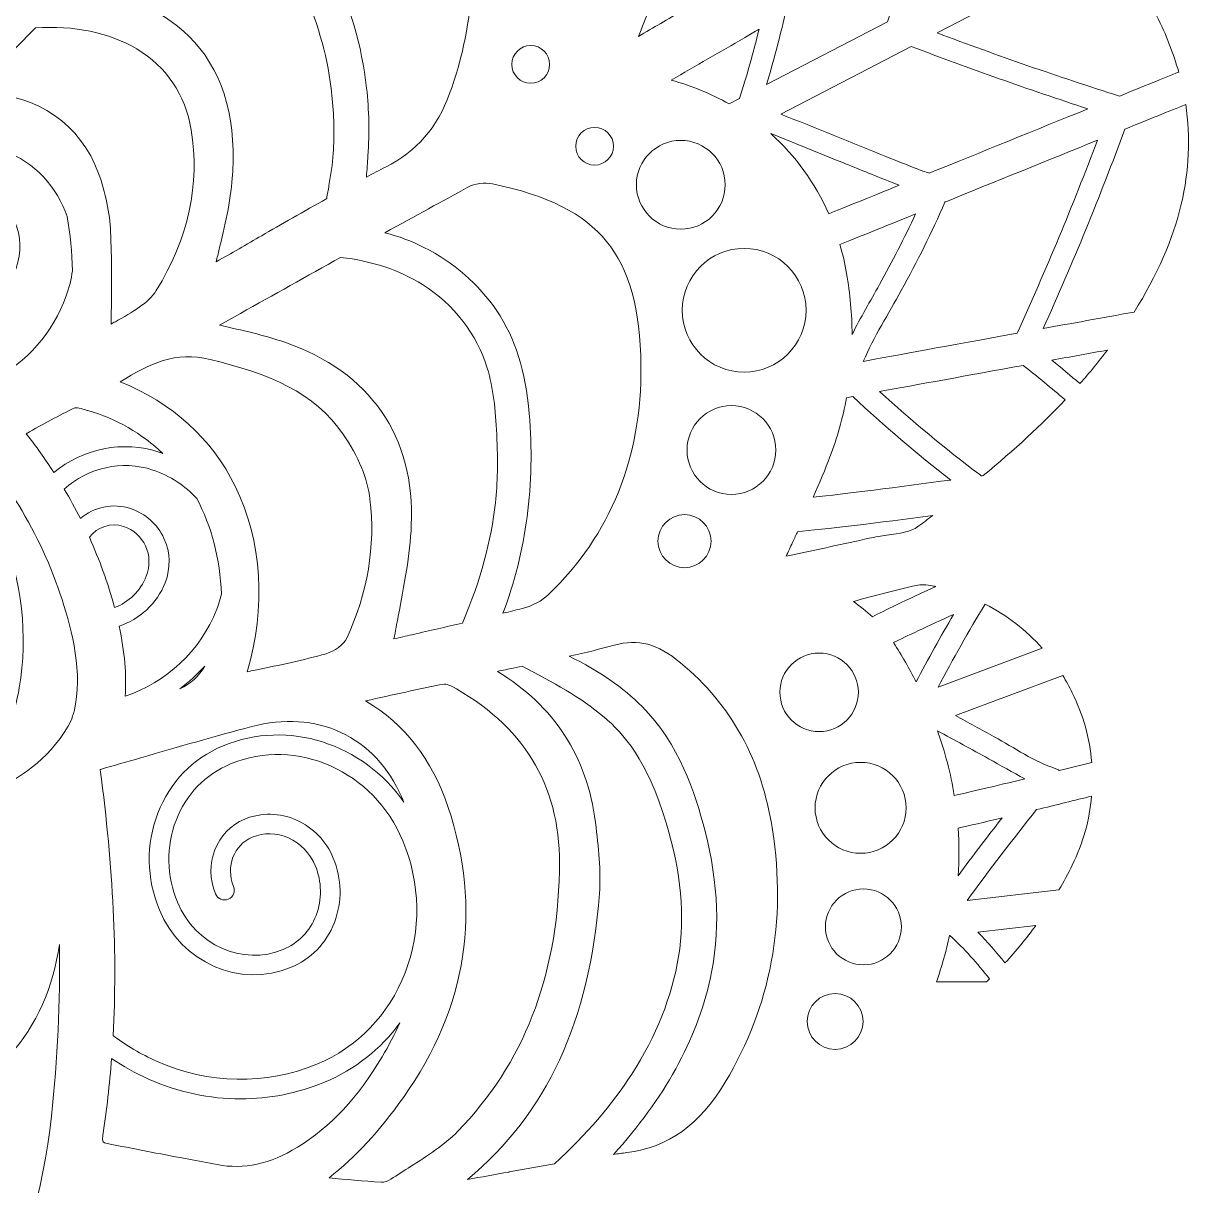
# Model space of a CAD drawing. Header units: millimetres. Extents: x -1647 to 2455, y -685 to 37.
# Drawn here: x 159.1 to 337.7, y -381.8 to -203.9 of the extents above; entities that cross this region are included whole.
import ezdxf

# ---------------------------------------------------------------- set-up
doc = ezdxf.new("R2010")
doc.units = ezdxf.units.MM
doc.header["$MEASUREMENT"] = 0
doc.layers.add('Layer 4', color=7, linetype='Continuous')

msp = doc.modelspace()

# ---------------------------------------------------------------- linework, layer by layer
at = {"layer": 'Layer 4', "lineweight": 0}
for points, knots in [([(211.62, -213.82), (210.87, -207.21), (209.08, -201.08), (206.31, -195.58), (203.45, -189.88), (199.76, -185.21), (195.36, -181.68), (192.84, -179.67), (190.34, -178.21), (187.91, -177.33), (192.44, -172.78), (196.53, -168.69), (200.39, -164.85), (201.04, -164.21), (202.02, -163.81), (202.37, -163.84), (206.08, -164.07), (209.59, -164.53), (212.82, -165.21), (219.91, -166.71), (224.46, -171.24), (225.98, -178.32), (228.88, -191.8), (228.34, -203.68), (224.32, -214.65), (222.4, -219.9), (219.28, -223.48), (214.52, -225.9), (213.57, -226.39), (212.6, -226.89), (211.58, -227.43), (211.69, -226.3), (211.76, -225.2), (211.83, -224.18), (212.07, -220.66), (212, -217.18), (211.62, -213.82)], [0, 0, 0, 0, 1, 1, 1, 2, 2, 2, 3, 3, 3, 4, 4, 4, 5, 5, 5, 6, 6, 6, 7, 7, 7, 8, 8, 8, 9, 9, 9, 10, 10, 10, 11, 11, 11, 12, 12, 12, 12]), ([(185.3, -206.77), (181.05, -202.03), (174.78, -199.33), (166.65, -198.73), (172, -193.33), (178.01, -187.27), (183.99, -181.26), (186.96, -182.04), (190.17, -184.02), (193.54, -187.14), (196.99, -190.33), (199.94, -194.5), (202.08, -199.21), (204.31, -204.13), (205.74, -209.41), (206.31, -214.89), (206.63, -217.91), (206.7, -220.92), (206.52, -223.83), (206.42, -225.46), (206.14, -227.11), (205.86, -228.7), (205.75, -229.37), (205.63, -230.05), (205.52, -230.73), (202.02, -232.68), (198.46, -234.73), (195.57, -236.4), (193.29, -237.72), (190.94, -239.07), (188.59, -240.41), (188.67, -240.08), (188.75, -239.74), (188.84, -239.41), (189.78, -235.6), (190.68, -231.99), (191.02, -228.21), (191.85, -219.14), (189.92, -211.92), (185.3, -206.77)], [0, 0, 0, 0, 1, 1, 1, 2, 2, 2, 3, 3, 3, 4, 4, 4, 5, 5, 5, 6, 6, 6, 7, 7, 7, 8, 8, 8, 9, 9, 9, 10, 10, 10, 11, 11, 11, 12, 12, 12, 13, 13, 13, 13]), ([(291.32, -203.68), (291.32, -203.68), (272.81, -213.27), (272.81, -213.27), (273.86, -209.7), (274.81, -206.11), (275.66, -202.49), (281.98, -198.82), (288.38, -195.09), (294.74, -191.31), (293.63, -195.44), (292.49, -199.56), (291.32, -203.68)], [0, 0, 0, 0, 1, 1, 1, 2, 2, 2, 3, 3, 3, 4, 4, 4, 4]), ([(324.82, -191.95), (327.73, -194.77), (330.31, -198.42), (332.51, -202.81), (333.92, -205.64), (335.04, -208.51), (335.84, -211.36), (333.49, -212.32), (330.36, -213.59), (326.77, -215.04), (317.4, -212.06), (308.11, -208.83), (298.91, -205.38), (298.91, -205.38), (324.82, -191.95), (324.82, -191.95)], [0, 0, 0, 0, 1, 1, 1, 2, 2, 2, 3, 3, 3, 4, 4, 4, 5, 5, 5, 5]), ([(260.15, -201.81), (260.15, -201.81), (259.99, -201.9), (259.99, -201.9), (257.76, -203.23), (255.48, -204.58), (253.19, -205.93), (254.36, -203.14), (255.35, -200.33), (256.16, -197.56), (256.16, -197.56), (259.35, -195.78), (259.35, -195.78), (261.55, -196.75), (263.8, -197.59), (266.1, -198.28), (264.1, -199.46), (262.12, -200.64), (260.15, -201.81)], [0, 0, 0, 0, 1, 1, 1, 2, 2, 2, 3, 3, 3, 4, 4, 4, 5, 5, 5, 6, 6, 6, 6]), ([(172.56, -249.92), (172.56, -249.32), (172.57, -248.72), (172.57, -248.13), (172.57, -248.13), (172.57, -248.06), (172.57, -248.06), (172.61, -243.84), (172.65, -239.85), (172.46, -235.82), (172.33, -232.91), (171.69, -229.81), (170.62, -226.86), (167.9, -219.38), (161.2, -214.73), (153.14, -214.73), (152.85, -214.73), (152.55, -214.74), (152.26, -214.75), (151.83, -214.77), (151.4, -214.79), (150.98, -214.82), (154.25, -211.46), (157.62, -208), (160.96, -204.6), (166.82, -204.19), (172.32, -205.34), (176.47, -207.82), (181, -210.52), (183.88, -214.8), (184.79, -220.19), (186.18, -228.39), (184.33, -236.89), (179.45, -244.78), (178.26, -246.7), (175.8, -248.09), (173.19, -249.56), (172.98, -249.68), (172.77, -249.8), (172.56, -249.92)], [0, 0, 0, 0, 1, 1, 1, 2, 2, 2, 3, 3, 3, 4, 4, 4, 5, 5, 5, 6, 6, 6, 7, 7, 7, 8, 8, 8, 9, 9, 9, 10, 10, 10, 11, 11, 11, 12, 12, 12, 13, 13, 13, 13]), ([(269.42, -206.11), (269.42, -206.11), (269.57, -206.02), (269.57, -206.02), (270.26, -205.62), (270.96, -205.22), (271.65, -204.82), (270.76, -208.37), (269.77, -211.91), (268.68, -215.41), (268.68, -215.41), (267.09, -216.23), (267.09, -216.23), (264.34, -214.68), (261.36, -213.47), (258.22, -212.61), (261.95, -210.44), (265.69, -208.27), (269.42, -206.11)], [0, 0, 0, 0, 1, 1, 1, 2, 2, 2, 3, 3, 3, 4, 4, 4, 5, 5, 5, 6, 6, 6, 6]), ([(239.61, -210.18), (239.61, -211.78), (238.31, -213.07), (236.72, -213.07), (235.13, -213.07), (233.83, -211.78), (233.83, -210.18), (233.83, -208.59), (235.13, -207.29), (236.72, -207.29), (238.31, -207.29), (239.61, -208.59), (239.61, -210.18)], [0, 0, 0, 0, 1, 1, 1, 2, 2, 2, 3, 3, 3, 4, 4, 4, 4]), ([(297.69, -226.82), (297.04, -226.6), (296.39, -226.41), (295.85, -226.19), (294.25, -225.55), (292.64, -224.91), (291.04, -224.27), (285.68, -222.12), (280.33, -219.95), (274.97, -217.78), (274.97, -217.78), (294.93, -207.44), (294.93, -207.44), (303.86, -210.84), (312.87, -214.02), (321.96, -216.99), (314.26, -220.11), (305.33, -223.73), (297.69, -226.82)], [0, 0, 0, 0, 1, 1, 1, 2, 2, 2, 3, 3, 3, 4, 4, 4, 5, 5, 5, 6, 6, 6, 6]), ([(336.91, -216.32), (337.67, -221.36), (337.44, -226.48), (336.24, -231.56), (334.96, -236.95), (332.53, -242.51), (329.01, -248.09), (323.99, -249), (319.36, -249.83), (315.12, -250.6), (319.64, -240.58), (323.8, -230.41), (327.61, -220.1), (331.22, -218.63), (334.43, -217.33), (336.91, -216.32)], [0, 0, 0, 0, 1, 1, 1, 2, 2, 2, 3, 3, 3, 4, 4, 4, 5, 5, 5, 5]), ([(132.57, -236.72), (132.16, -236.26), (131.72, -235.79), (131.27, -235.32), (133.3, -233.32), (135.36, -231.28), (137.35, -229.15), (137.06, -229.74), (136.79, -230.36), (136.56, -230.99), (133.98, -238.11), (137.36, -245.89), (144.1, -248.33), (149.65, -250.35), (155.89, -247.23), (158.01, -241.38), (159.77, -236.54), (157.46, -231.25), (152.86, -229.58), (150.99, -228.9), (148.95, -229.04), (147.13, -229.96), (145.34, -230.86), (143.97, -232.43), (143.27, -234.36), (142.68, -235.98), (142.72, -237.72), (143.39, -239.27), (144.07, -240.84), (145.31, -242.03), (146.89, -242.6), (147.67, -242.88), (148.53, -242.48), (148.81, -241.7), (149.09, -240.92), (148.69, -240.06), (147.91, -239.78), (147.12, -239.49), (146.49, -238.89), (146.14, -238.08), (145.78, -237.24), (145.76, -236.28), (146.09, -235.38), (146.53, -234.17), (147.38, -233.2), (148.49, -232.64), (149.56, -232.09), (150.75, -232.01), (151.84, -232.4), (154.88, -233.51), (156.38, -237.07), (155.19, -240.35), (153.63, -244.65), (149.12, -246.96), (145.12, -245.51), (139.94, -243.63), (137.36, -237.58), (139.38, -232.01), (141.97, -224.87), (149.51, -221.02), (156.19, -223.44), (160.88, -225.14), (164.27, -228.91), (165.83, -233.48), (166.26, -236.18), (166.58, -238.95), (166.62, -241.75), (166.45, -243.04), (166.14, -244.34), (165.67, -245.62), (163.63, -251.26), (159.65, -255.81), (154.46, -258.43), (153.89, -258.72), (153.31, -258.97), (152.73, -259.21), (148.98, -255.63), (144.82, -252.5), (140.32, -249.9), (139.16, -245.53), (136.62, -241.22), (132.57, -236.72)], [0, 0, 0, 0, 1, 1, 1, 2, 2, 2, 3, 3, 3, 4, 4, 4, 5, 5, 5, 6, 6, 6, 7, 7, 7, 8, 8, 8, 9, 9, 9, 10, 10, 10, 11, 11, 11, 12, 12, 12, 13, 13, 13, 14, 14, 14, 15, 15, 15, 16, 16, 16, 17, 17, 17, 18, 18, 18, 19, 19, 19, 20, 20, 20, 21, 21, 21, 22, 22, 22, 23, 23, 23, 24, 24, 24, 25, 25, 25, 26, 26, 26, 27, 27, 27, 27]), ([(246.5, -219.82), (248.09, -219.82), (249.39, -221.11), (249.39, -222.71), (249.39, -224.3), (248.09, -225.6), (246.5, -225.6), (244.91, -225.6), (243.61, -224.3), (243.61, -222.71), (243.61, -221.11), (244.91, -219.82), (246.5, -219.82)], [0, 0, 0, 0, 1, 1, 1, 2, 2, 2, 3, 3, 3, 4, 4, 4, 4]), ([(282.32, -233.05), (280.24, -228.33), (277.21, -224.15), (273.43, -220.76), (277.1, -222.25), (280.77, -223.74), (284.45, -225.22), (286.79, -226.17), (289.14, -227.11), (291.49, -228.05), (292.02, -228.26), (292.56, -228.48), (293.09, -228.69), (288.47, -230.56), (284.64, -232.11), (282.32, -233.05)], [0, 0, 0, 0, 1, 1, 1, 2, 2, 2, 3, 3, 3, 4, 4, 4, 5, 5, 5, 5]), ([(252.89, -228.61), (252.89, -224.86), (255.94, -221.82), (259.68, -221.82), (263.43, -221.82), (266.47, -224.86), (266.47, -228.61), (266.47, -232.35), (263.43, -235.4), (259.68, -235.4), (255.94, -235.4), (252.89, -232.35), (252.89, -228.61)], [0, 0, 0, 0, 1, 1, 1, 2, 2, 2, 3, 3, 3, 4, 4, 4, 4]), ([(293.41, -244.78), (295.84, -240.38), (298.06, -235.87), (300.09, -231.28), (300.13, -231.25), (300.16, -231.23), (300.2, -231.2), (307.56, -228.22), (316.02, -224.79), (323.41, -221.79), (319.65, -231.78), (315.55, -241.63), (311.11, -251.33), (300.46, -253.26), (292.6, -254.7), (287.6, -255.63), (289.22, -251.87), (291.43, -248.36), (293.41, -244.78)], [0, 0, 0, 0, 1, 1, 1, 2, 2, 2, 3, 3, 3, 4, 4, 4, 5, 5, 5, 6, 6, 6, 6]), ([(236.5, -263.6), (235.96, -257.15), (234.33, -252.02), (231.54, -247.9), (228.77, -243.82), (224.91, -240.46), (220.39, -238.19), (218.5, -237.24), (216.51, -236.49), (214.43, -235.95), (219.1, -233.37), (223.27, -231.08), (227.13, -228.97), (228.12, -228.43), (229.69, -228.22), (230.87, -228.46), (239.3, -230.21), (244.85, -233), (248.33, -237.27), (251.82, -241.54), (253.48, -247.58), (253.58, -256.29), (253.73, -270.33), (248.98, -282.12), (239.44, -291.31), (238.47, -292.25), (236.97, -293.05), (235.42, -293.44), (234.5, -293.67), (233.54, -293.91), (232.48, -294.17), (236.02, -284.83), (237.42, -274.3), (236.5, -263.6)], [0, 0, 0, 0, 1, 1, 1, 2, 2, 2, 3, 3, 3, 4, 4, 4, 5, 5, 5, 6, 6, 6, 7, 7, 7, 8, 8, 8, 9, 9, 9, 10, 10, 10, 11, 11, 11, 11]), ([(295.6, -233.07), (293.88, -236.74), (292.04, -240.35), (290.07, -243.89), (288.65, -246.44), (287.18, -248.94), (285.88, -251.52), (285.87, -248.42), (285.59, -245.29), (285.05, -242.16), (284.79, -240.68), (284.44, -239.2), (284.02, -237.75), (286.43, -236.78), (290.59, -235.1), (295.6, -233.07)], [0, 0, 0, 0, 1, 1, 1, 2, 2, 2, 3, 3, 3, 4, 4, 4, 5, 5, 5, 5]), ([(269.37, -257.28), (264.15, -257.28), (259.9, -253.04), (259.9, -247.81), (259.9, -242.59), (264.15, -238.34), (269.37, -238.34), (274.59, -238.34), (278.84, -242.59), (278.84, -247.81), (278.84, -253.04), (274.59, -257.28), (269.37, -257.28)], [0, 0, 0, 0, 1, 1, 1, 2, 2, 2, 3, 3, 3, 4, 4, 4, 4]), ([(199.09, -252.71), (195.86, -251.6), (192.61, -250.87), (189.15, -250.1), (189.13, -250.1), (189.11, -250.09), (189.1, -250.09), (189.1, -250.09), (192.32, -248.29), (192.32, -248.29), (197.37, -245.46), (202.5, -242.59), (207.65, -239.72), (212.44, -240.26), (216.65, -241.66), (220.19, -243.89), (224.98, -246.92), (228.5, -251.46), (230.08, -256.67), (231.02, -259.76), (231.34, -262.97), (231.52, -266.83), (231.72, -270.95), (231.66, -274.26), (231.34, -277.25), (230.7, -283.05), (229.05, -289.08), (226.3, -295.66), (223.76, -296.25), (221.24, -296.84), (218.75, -297.41), (218.75, -297.41), (218.53, -297.46), (218.53, -297.46), (217.62, -297.67), (216.71, -297.88), (215.8, -298.09), (216.02, -296.91), (216.24, -295.74), (216.46, -294.6), (217.38, -289.84), (218.25, -285.34), (218.46, -280.68), (219.06, -267.15), (212.18, -257.22), (199.09, -252.71)], [0, 0, 0, 0, 1, 1, 1, 2, 2, 2, 3, 3, 3, 4, 4, 4, 5, 5, 5, 6, 6, 6, 7, 7, 7, 8, 8, 8, 9, 9, 9, 10, 10, 10, 11, 11, 11, 12, 12, 12, 13, 13, 13, 14, 14, 14, 15, 15, 15, 15]), ([(205.43, -300.36), (201.96, -301.35), (198.39, -302.09), (194.6, -302.87), (194.19, -302.96), (193.78, -303.04), (193.36, -303.13), (196.28, -293.34), (195.63, -283.07), (191.52, -274.72), (187.95, -267.47), (181.9, -261.98), (173.95, -258.74), (178.47, -255.98), (182.34, -254.03), (187.69, -255.33), (196.69, -257.52), (203.61, -260.31), (208.11, -266.86), (210.34, -270.12), (211.78, -273.61), (212.14, -276.69), (213, -283.89), (211.8, -291.05), (208.58, -297.99), (208.15, -298.9), (206.68, -300.01), (205.43, -300.36)], [0, 0, 0, 0, 1, 1, 1, 2, 2, 2, 3, 3, 3, 4, 4, 4, 5, 5, 5, 6, 6, 6, 7, 7, 7, 8, 8, 8, 9, 9, 9, 9]), ([(320.73, -259.03), (319.32, -257.82), (317.89, -256.62), (316.43, -255.45), (319.29, -254.93), (322.15, -254.41), (324.95, -253.9), (323.64, -255.63), (322.23, -257.33), (320.73, -259.03)], [0, 0, 0, 0, 1, 1, 1, 2, 2, 2, 3, 3, 3, 3]), ([(305.93, -273.11), (305.83, -273.13), (305.73, -273.14), (305.62, -273.15), (305.56, -273.09), (305.49, -273.02), (305.4, -272.95), (300.1, -268.96), (295, -264.72), (290.1, -260.25), (295.66, -259.23), (303.64, -257.77), (312.05, -256.24), (314.23, -257.95), (316.37, -259.71), (318.47, -261.51), (314.88, -265.32), (310.75, -269.13), (305.93, -273.11)], [0, 0, 0, 0, 1, 1, 1, 2, 2, 2, 3, 3, 3, 4, 4, 4, 5, 5, 5, 6, 6, 6, 6]), ([(156.37, -320.33), (155.63, -319.59), (154.86, -318.89), (154.09, -318.2), (154.19, -317.94), (154.3, -317.67), (154.43, -317.4), (156.22, -313.56), (157.78, -309.79), (158.5, -305.57), (159.89, -297.54), (158.83, -289.18), (155.87, -281.61), (152.58, -273.23), (147.14, -265.9), (140.66, -259.71), (140.76, -259.38), (140.85, -259.04), (140.93, -258.69), (145.02, -262.2), (151.91, -268.57), (152.48, -269.41), (152.53, -269.49), (152.58, -269.56), (152.64, -269.63), (154.79, -272.23), (156.72, -274.92), (158.4, -277.65), (161.16, -282.17), (163.4, -287.01), (165.03, -292.06), (166.61, -296.95), (168.26, -303.33), (166.88, -309.2), (166.86, -309.27), (166.82, -309.37), (166.78, -309.49), (166.7, -309.71), (166.59, -310), (166.51, -310.38), (163.7, -316.16), (158.62, -319.21), (156.37, -320.33)], [0, 0, 0, 0, 1, 1, 1, 2, 2, 2, 3, 3, 3, 4, 4, 4, 5, 5, 5, 6, 6, 6, 7, 7, 7, 8, 8, 8, 9, 9, 9, 10, 10, 10, 11, 11, 11, 12, 12, 12, 13, 13, 13, 14, 14, 14, 14]), ([(260.64, -269.19), (260.64, -265.45), (263.68, -262.4), (267.43, -262.4), (271.17, -262.4), (274.22, -265.45), (274.22, -269.19), (274.22, -272.94), (271.17, -275.98), (267.43, -275.98), (263.68, -275.98), (260.64, -272.94), (260.64, -269.19)], [0, 0, 0, 0, 1, 1, 1, 2, 2, 2, 3, 3, 3, 4, 4, 4, 4]), ([(279.94, -276.42), (280.95, -274.13), (281.78, -272.13), (282.5, -270.25), (283.61, -267.32), (284.46, -264.28), (285.03, -261.19), (285.33, -261.14), (285.65, -261.08), (285.99, -261.01), (290.79, -265.5), (295.78, -269.76), (300.98, -273.78), (292.94, -274.86), (284.58, -275.93), (279.94, -276.42)], [0, 0, 0, 0, 1, 1, 1, 2, 2, 2, 3, 3, 3, 4, 4, 4, 5, 5, 5, 5]), ([(179.99, -269.55), (174.33, -267.63), (168.2, -269), (163.78, -272.61), (162.47, -270.58), (161.06, -268.61), (159.55, -266.7), (162.21, -265.19), (164.65, -263.88), (166.98, -262.72), (167.36, -262.67), (168.53, -263.01), (168.93, -263.13), (168.93, -263.13), (168.96, -263.14), (168.96, -263.14), (173.37, -264.42), (177.27, -266.67), (180.44, -269.72), (180.29, -269.66), (180.14, -269.6), (179.99, -269.55)], [0, 0, 0, 0, 1, 1, 1, 2, 2, 2, 3, 3, 3, 4, 4, 4, 5, 5, 5, 6, 6, 6, 7, 7, 7, 7]), ([(185.63, -276.59), (187.91, -280.86), (189.2, -285.85), (189.41, -291.24), (189.22, -292.01), (188.99, -292.79), (188.69, -293.56), (186.18, -300.03), (180.88, -304.76), (174.69, -306.85), (174.92, -303.63), (174.61, -300.09), (173.76, -296.14), (176.88, -295.09), (179.55, -292.73), (180.81, -289.49), (181.68, -287.25), (181.61, -284.85), (180.63, -282.72), (179.64, -280.56), (177.82, -278.94), (175.51, -278.16), (172.82, -277.25), (169.9, -277.92), (167.84, -279.68), (167.07, -278.15), (166.24, -276.64), (165.36, -275.16), (168.98, -271.93), (174.17, -270.65), (178.94, -272.26), (181.61, -273.16), (183.87, -274.68), (185.63, -276.59)], [0, 0, 0, 0, 1, 1, 1, 2, 2, 2, 3, 3, 3, 4, 4, 4, 5, 5, 5, 6, 6, 6, 7, 7, 7, 8, 8, 8, 9, 9, 9, 10, 10, 10, 11, 11, 11, 11]), ([(173.03, -293.14), (172.05, -289.55), (170.77, -286.01), (169.21, -282.55), (170.42, -280.96), (172.55, -280.22), (174.46, -280.87), (175.96, -281.37), (177.14, -282.44), (177.8, -283.86), (178.47, -285.31), (178.51, -286.96), (177.91, -288.5), (177.02, -290.78), (175.21, -292.48), (173.07, -293.31), (173.05, -293.25), (173.04, -293.2), (173.03, -293.14)], [0, 0, 0, 0, 1, 1, 1, 2, 2, 2, 3, 3, 3, 4, 4, 4, 5, 5, 5, 6, 6, 6, 6]), ([(260.25, -279.07), (262.49, -279.07), (264.31, -280.9), (264.31, -283.14), (264.31, -285.38), (262.49, -287.2), (260.25, -287.2), (258.01, -287.2), (256.19, -285.38), (256.19, -283.14), (256.19, -280.9), (258.01, -279.07), (260.25, -279.07)], [0, 0, 0, 0, 1, 1, 1, 2, 2, 2, 3, 3, 3, 4, 4, 4, 4]), ([(276.78, -283.33), (276.78, -283.33), (276.82, -283.24), (276.82, -283.24), (277.07, -282.7), (277.32, -282.17), (277.56, -281.64), (281.23, -281.4), (290.12, -280.28), (298.22, -279.2), (297.48, -279.77), (296.72, -280.34), (295.96, -280.91), (294.89, -281.71), (293.11, -281.96), (291.22, -282.23), (290.33, -282.36), (289.41, -282.49), (288.51, -282.69), (284.6, -283.56), (280.64, -284.41), (276.8, -285.23), (276.8, -285.23), (275.79, -285.45), (275.79, -285.45), (276.12, -284.74), (276.45, -284.03), (276.78, -283.33)], [0, 0, 0, 0, 1, 1, 1, 2, 2, 2, 3, 3, 3, 4, 4, 4, 5, 5, 5, 6, 6, 6, 7, 7, 7, 8, 8, 8, 9, 9, 9, 9]), ([(295.71, -289.9), (296.34, -289.75), (297.24, -289.78), (298.31, -290), (298.44, -290.03), (298.56, -290.06), (298.69, -290.08), (294.05, -292.21), (290.8, -293.76), (288.98, -294.7), (288.05, -293.86), (287.07, -293.09), (286.09, -292.35), (289.23, -291.52), (292.46, -290.67), (295.71, -289.9)], [0, 0, 0, 0, 1, 1, 1, 2, 2, 2, 3, 3, 3, 4, 4, 4, 5, 5, 5, 5]), ([(306.23, -292.78), (309.56, -294.48), (312.5, -296.74), (314.98, -299.52), (314.98, -299.52), (299.04, -305.48), (299.04, -305.48), (301.32, -301.17), (303.71, -296.94), (306.23, -292.78)], [0, 0, 0, 0, 1, 1, 1, 2, 2, 2, 3, 3, 3, 3]), ([(292.21, -298.66), (294.17, -297.7), (297.46, -296.15), (301.41, -294.34), (299.42, -297.74), (297.51, -301.18), (295.68, -304.67), (294.64, -302.64), (293.48, -300.63), (292.21, -298.66)], [0, 0, 0, 0, 1, 1, 1, 2, 2, 2, 3, 3, 3, 3]), ([(266.48, -365.92), (262.56, -372.44), (257.78, -375.87), (251.43, -376.7), (250.76, -376.79), (250.08, -376.88), (249.37, -376.98), (257.12, -368.51), (262.09, -359.49), (264.17, -350.14), (265.73, -343.14), (265.46, -335.52), (263.39, -327.49), (261.86, -321.59), (259.39, -314.09), (253.77, -308.46), (250.86, -305.54), (247.27, -303.05), (242.63, -300.75), (245.23, -300.16), (247.42, -299.62), (249.5, -299.06), (253.23, -298.04), (256.07, -298.8), (259.65, -301.76), (267.44, -308.23), (272.04, -316.59), (273.71, -327.31), (275.88, -341.3), (273.45, -354.3), (266.48, -365.92)], [0, 0, 0, 0, 1, 1, 1, 2, 2, 2, 3, 3, 3, 4, 4, 4, 5, 5, 5, 6, 6, 6, 7, 7, 7, 8, 8, 8, 9, 9, 9, 10, 10, 10, 10]), ([(274.84, -306.26), (274.84, -302.95), (277.53, -300.26), (280.84, -300.26), (284.15, -300.26), (286.85, -302.95), (286.85, -306.26), (286.85, -309.58), (284.15, -312.27), (280.84, -312.27), (277.53, -312.27), (274.84, -309.58), (274.84, -306.26)], [0, 0, 0, 0, 1, 1, 1, 2, 2, 2, 3, 3, 3, 4, 4, 4, 4]), ([(186.86, -302.24), (185.96, -303.81), (184.68, -304.99), (183.05, -305.71), (184.43, -304.69), (185.7, -303.53), (186.86, -302.24)], [0, 0, 0, 0, 1, 1, 1, 2, 2, 2, 2]), ([(240.34, -378.42), (238.05, -378.82), (235.76, -379.23), (233.42, -379.66), (233.42, -379.66), (233.37, -379.67), (233.37, -379.67), (231.29, -380.04), (229.17, -380.43), (227.05, -380.8), (233.14, -375.75), (237.76, -369.75), (241.12, -362.53), (244.49, -355.27), (246.49, -346.94), (247.23, -337.06), (247.49, -333.54), (247.11, -330.04), (246.63, -326.17), (245.36, -316.1), (240.32, -308.33), (231.62, -303.06), (232.44, -302.89), (233.26, -302.72), (234.06, -302.56), (234.06, -302.56), (235.41, -302.28), (235.41, -302.28), (240.12, -304.71), (244.32, -307), (247.94, -310.05), (250.83, -312.5), (254.53, -316.56), (257.45, -326.25), (259.74, -333.84), (260.35, -340.52), (259.34, -346.67), (258.33, -352.82), (255.93, -358.88), (252.18, -364.69), (249.16, -369.39), (245.28, -373.89), (240.34, -378.42)], [0, 0, 0, 0, 1, 1, 1, 2, 2, 2, 3, 3, 3, 4, 4, 4, 5, 5, 5, 6, 6, 6, 7, 7, 7, 8, 8, 8, 9, 9, 9, 10, 10, 10, 11, 11, 11, 12, 12, 12, 13, 13, 13, 14, 14, 14, 14]), ([(213.89, -381.22), (211.08, -381.05), (208.44, -380.82), (205.87, -380.53), (209.94, -377.38), (213.6, -373.42), (217.26, -368.25), (227.05, -354.38), (229.34, -339.42), (224.06, -323.76), (221.61, -316.49), (217.48, -311.17), (211.47, -307.58), (215.65, -306.64), (219.61, -305.76), (223.52, -305), (223.52, -305), (224.03, -304.95), (225.35, -305.72), (236.28, -312.06), (241.44, -321.19), (241.13, -333.63), (240.72, -350.02), (235.63, -363.04), (225.58, -373.43), (223.58, -375.5), (220.92, -377.18), (218.35, -378.81), (217.36, -379.45), (216.33, -380.1), (215.33, -380.78), (214.93, -381.05), (214.29, -381.24), (213.89, -381.22)], [0, 0, 0, 0, 1, 1, 1, 2, 2, 2, 3, 3, 3, 4, 4, 4, 5, 5, 5, 6, 6, 6, 7, 7, 7, 8, 8, 8, 9, 9, 9, 10, 10, 10, 11, 11, 11, 11]), ([(318.1, -303.69), (318.64, -304.56), (319.13, -305.45), (319.57, -306.34), (321.23, -309.72), (322.23, -313.3), (322.54, -317), (320.91, -317.4), (319.24, -317.81), (317.58, -318.22), (317.43, -318.11), (317.26, -318.02), (317.05, -317.95), (313.76, -316.88), (310.67, -314.74), (307.64, -313.09), (305.65, -312), (303.67, -310.91), (301.68, -309.83), (301.68, -309.83), (318.1, -303.69), (318.1, -303.69)], [0, 0, 0, 0, 1, 1, 1, 2, 2, 2, 3, 3, 3, 4, 4, 4, 5, 5, 5, 6, 6, 6, 7, 7, 7, 7]), ([(179.92, -339.54), (183.26, -347.62), (192.27, -351.59), (200, -348.39), (203.09, -347.11), (205.46, -344.66), (206.69, -341.48), (207.91, -338.32), (207.85, -334.82), (206.53, -331.63), (205.44, -329), (203.44, -326.94), (200.9, -325.81), (198.33, -324.67), (195.51, -324.62), (192.97, -325.67), (188.64, -327.47), (186.63, -332.59), (188.5, -337.1), (188.82, -337.87), (189.69, -338.23), (190.46, -337.92), (191.23, -337.6), (191.59, -336.72), (191.27, -335.96), (190.04, -332.97), (191.31, -329.6), (194.11, -328.44), (195.89, -327.71), (197.87, -327.75), (199.68, -328.55), (201.52, -329.37), (202.96, -330.87), (203.76, -332.78), (204.78, -335.26), (204.83, -337.96), (203.89, -340.4), (202.96, -342.8), (201.17, -344.66), (198.86, -345.62), (192.66, -348.18), (185.4, -344.94), (182.69, -338.39), (181.01, -334.32), (180.93, -329.87), (182.47, -325.86), (184.01, -321.88), (186.97, -318.81), (190.8, -317.23), (200.92, -313.04), (212.75, -318.31), (217.16, -328.98), (219.88, -335.54), (220, -342.72), (217.51, -349.18), (215.02, -355.62), (210.24, -360.58), (204.03, -363.15), (196.18, -366.4), (187.46, -366.24), (179.48, -362.7), (177.1, -361.65), (174.89, -360.32), (172.85, -358.77), (173.51, -346.43), (172.86, -333.18), (170.88, -318.13), (170.9, -318.11), (170.92, -318.08), (170.93, -318.06), (172.98, -317.47), (175, -316.89), (177.01, -316.31), (177.01, -316.31), (177.09, -316.28), (177.09, -316.28), (182.92, -314.59), (188.42, -313), (194.05, -311.5), (198.93, -310.21), (203.65, -310.52), (207.69, -312.4), (211.77, -314.3), (214.99, -317.73), (217, -322.33), (217.11, -322.57), (217.21, -322.81), (217.31, -323.05), (211.08, -314.16), (199.66, -310.31), (189.66, -314.45), (185.05, -316.36), (181.51, -320.03), (179.68, -324.78), (177.85, -329.51), (177.94, -334.75), (179.92, -339.54)], [0, 0, 0, 0, 1, 1, 1, 2, 2, 2, 3, 3, 3, 4, 4, 4, 5, 5, 5, 6, 6, 6, 7, 7, 7, 8, 8, 8, 9, 9, 9, 10, 10, 10, 11, 11, 11, 12, 12, 12, 13, 13, 13, 14, 14, 14, 15, 15, 15, 16, 16, 16, 17, 17, 17, 18, 18, 18, 19, 19, 19, 20, 20, 20, 21, 21, 21, 22, 22, 22, 23, 23, 23, 24, 24, 24, 25, 25, 25, 26, 26, 26, 27, 27, 27, 28, 28, 28, 29, 29, 29, 30, 30, 30, 31, 31, 31, 32, 32, 32, 32]), ([(301.51, -322.06), (300.97, -318.73), (300.11, -315.4), (298.94, -312.15), (301.55, -313.57), (304.16, -315), (306.77, -316.43), (308.61, -317.44), (310.44, -318.54), (312.32, -319.5), (307.83, -320.59), (303.84, -321.54), (301.51, -322.06)], [0, 0, 0, 0, 1, 1, 1, 2, 2, 2, 3, 3, 3, 4, 4, 4, 4]), ([(287.19, -330.9), (283.35, -330.9), (280.22, -327.78), (280.22, -323.94), (280.22, -320.1), (283.35, -316.98), (287.19, -316.98), (291.02, -316.98), (294.15, -320.1), (294.15, -323.94), (294.15, -327.78), (291.02, -330.9), (287.19, -330.9)], [0, 0, 0, 0, 1, 1, 1, 2, 2, 2, 3, 3, 3, 4, 4, 4, 4]), ([(319.56, -332.7), (318.93, -333.99), (318.25, -335.26), (317.53, -336.5), (317.53, -336.5), (303.46, -338.13), (303.46, -338.13), (306.9, -333.41), (310.45, -328.77), (314.1, -324.22), (317.07, -323.5), (320.05, -322.77), (322.52, -322.15), (322.2, -325.81), (321.2, -329.35), (319.56, -332.7)], [0, 0, 0, 0, 1, 1, 1, 2, 2, 2, 3, 3, 3, 4, 4, 4, 5, 5, 5, 5]), ([(302.09, -327.04), (303.73, -326.69), (306.13, -326.13), (308.82, -325.49), (306.54, -328.41), (304.3, -331.35), (302.11, -334.33), (302.26, -331.89), (302.26, -329.45), (302.09, -327.04)], [0, 0, 0, 0, 1, 1, 1, 2, 2, 2, 3, 3, 3, 3]), ([(287.62, -347.96), (284.42, -347.96), (281.81, -345.35), (281.81, -342.15), (281.81, -338.95), (284.42, -336.35), (287.62, -336.35), (290.82, -336.35), (293.42, -338.95), (293.42, -342.15), (293.42, -345.35), (290.82, -347.96), (287.62, -347.96)], [0, 0, 0, 0, 1, 1, 1, 2, 2, 2, 3, 3, 3, 4, 4, 4, 4]), ([(309.27, -347.68), (307.97, -346.04), (306.58, -344.47), (305.12, -342.97), (305.12, -342.97), (313.99, -341.94), (313.99, -341.94), (312.55, -343.92), (310.97, -345.84), (309.27, -347.68)], [0, 0, 0, 0, 1, 1, 1, 2, 2, 2, 3, 3, 3, 3]), ([(306.42, -350.58), (306.42, -350.58), (298.79, -350.58), (298.79, -350.58), (299.6, -348.2), (300.28, -345.82), (300.8, -343.47), (300.8, -343.47), (300.84, -343.46), (300.84, -343.46), (303.04, -345.52), (305.06, -347.73), (306.91, -350.1), (306.75, -350.26), (306.59, -350.42), (306.42, -350.58)], [0, 0, 0, 0, 1, 1, 1, 2, 2, 2, 3, 3, 3, 4, 4, 4, 5, 5, 5, 5]), ([(132.13, -433.06), (131.97, -428.63), (131.56, -424.01), (130.89, -419.02), (129.55, -409.1), (127.22, -399.67), (123.95, -390.98), (123.45, -389.64), (122.91, -388.29), (122.35, -386.94), (130.46, -385.82), (137.31, -379.16), (138.56, -371.06), (145.37, -370.69), (152.07, -367.34), (157.06, -361.76), (161.13, -357.21), (163.71, -351.39), (164.62, -344.86), (164.76, -353.58), (164.35, -362.35), (163.41, -371.11), (160.93, -394.23), (150.69, -414.52), (132.13, -433.06)], [0, 0, 0, 0, 1, 1, 1, 2, 2, 2, 3, 3, 3, 4, 4, 4, 5, 5, 5, 6, 6, 6, 7, 7, 7, 8, 8, 8, 8]), ([(283.29, -360.9), (280.93, -360.9), (279.01, -358.98), (279.01, -356.62), (279.01, -354.26), (280.93, -352.35), (283.29, -352.35), (285.64, -352.35), (287.56, -354.26), (287.56, -356.62), (287.56, -358.98), (285.64, -360.9), (283.29, -360.9)], [0, 0, 0, 0, 1, 1, 1, 2, 2, 2, 3, 3, 3, 4, 4, 4, 4]), ([(188.76, -378.53), (187.32, -378.25), (185.87, -377.98), (184.42, -377.7), (184.42, -377.7), (183.86, -377.6), (183.86, -377.6), (179.94, -376.86), (175.89, -376.09), (171.92, -375.29), (171.28, -375.16), (171.12, -375.13), (171.29, -374.05), (171.87, -370.2), (172.31, -366.29), (172.62, -362.3), (174.39, -363.5), (176.28, -364.56), (178.26, -365.44), (182.82, -367.46), (187.6, -368.48), (192.36, -368.48), (196.72, -368.48), (201.06, -367.62), (205.18, -365.92), (209.84, -363.99), (213.78, -360.86), (216.71, -356.85), (215.92, -358.58), (215.02, -360.31), (214, -362.04), (210.32, -368.25), (206.08, -372.78), (201.04, -375.88), (196.87, -378.44), (192.86, -379.31), (188.76, -378.53)], [0, 0, 0, 0, 1, 1, 1, 2, 2, 2, 3, 3, 3, 4, 4, 4, 5, 5, 5, 6, 6, 6, 7, 7, 7, 8, 8, 8, 9, 9, 9, 10, 10, 10, 11, 11, 11, 12, 12, 12, 12])]:
    msp.add_open_spline(points, degree=3, knots=knots, dxfattribs=at)

doc.saveas('drawing.dxf')
